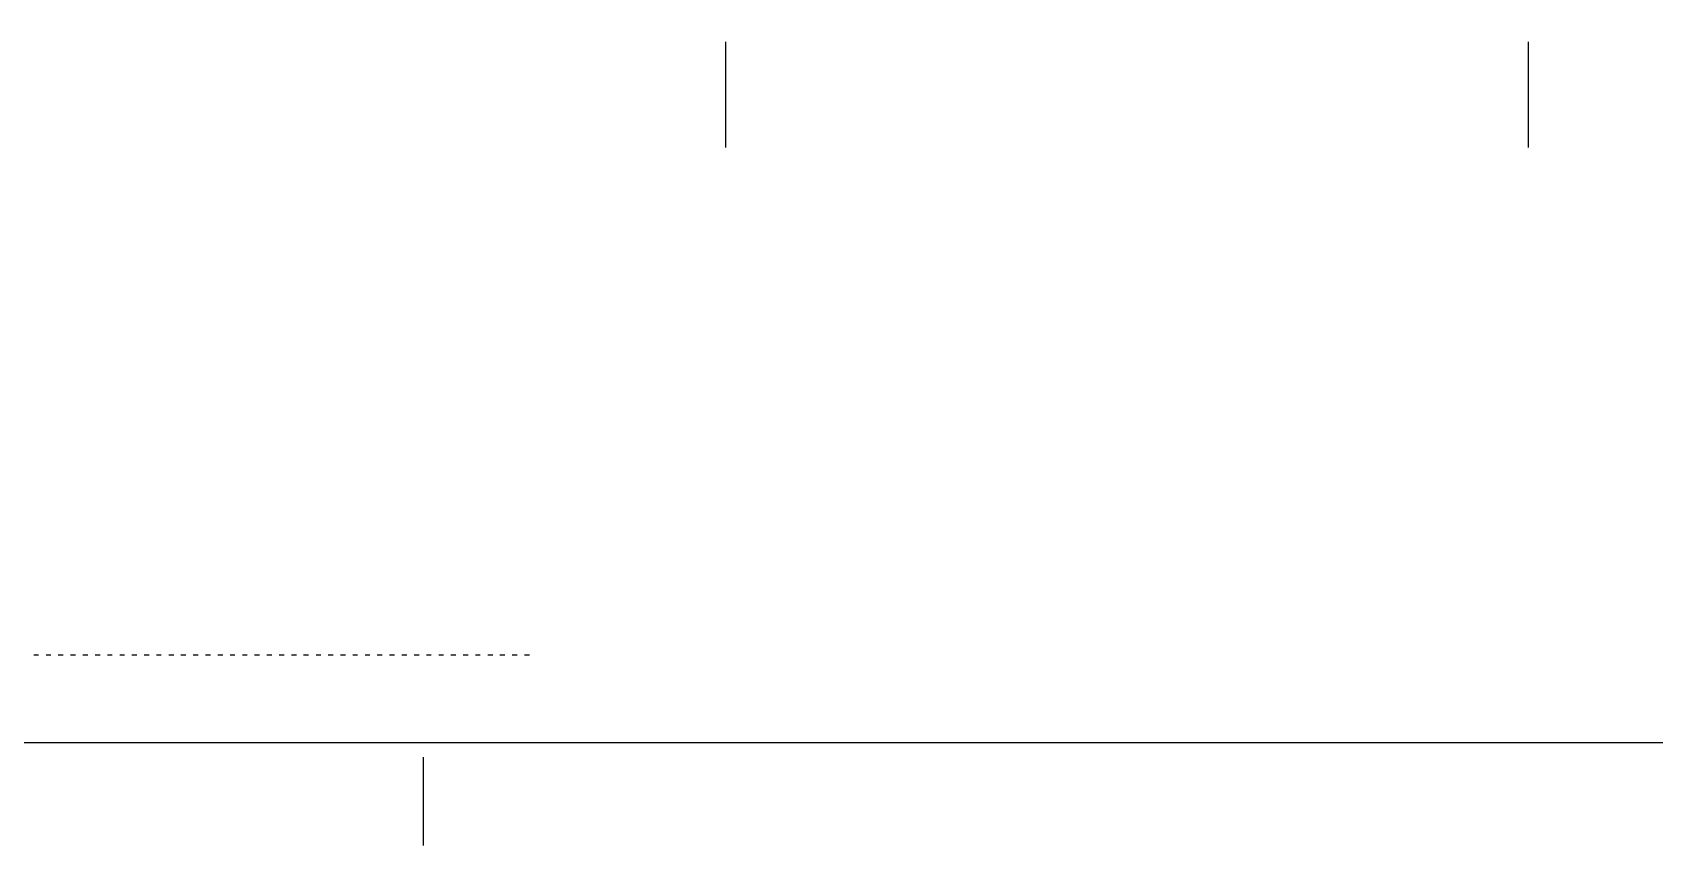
# Model space of a CAD drawing. Extents: x 0 to 3024, y 0 to 2160.
# Drawn here: x 375.6 to 871.4, y 22.6 to 271.2 of the extents above; entities that cross this region are included whole.
import ezdxf

# ---------------------------------------------------------------- set-up
doc = ezdxf.new("R2010")
doc.units = 0
doc.layers.add('CTR-1st_Phase-Structure_S213-THIRD_FLOOR_FRAMING_PLAN', color=7, linetype='CONTINUOUS')

msp = doc.modelspace()

# ---------------------------------------------------------------- linework, layer by layer
at = {"layer": 'CTR-1st_Phase-Structure_S213-THIRD_FLOOR_FRAMING_PLAN', "color": 7}
for points in [[(53.999999, 2106.060001), (53.999999, 54.060053), (2969.999926, 54.060053)], [(494.999988, 49.560053), (494.999988, 22.560053)]]:
    msp.add_lwpolyline(points, dxfattribs=at)
at = {"layer": 'CTR-1st_Phase-Structure_S213-THIRD_FLOOR_FRAMING_PLAN', "color": 1}
for points in [[(587.579985, 235.980048), (587.579985, 268.260047)], [(832.859979, 235.980048), (832.859979, 268.260047)]]:
    msp.add_lwpolyline(points, dxfattribs=at)
at = {"layer": 'CTR-1st_Phase-Structure_S213-THIRD_FLOOR_FRAMING_PLAN', "color": 4}
for points in [[(376.019991, 80.880052), (377.519991, 80.880052)], [(379.799991, 80.880052), (381.29999, 80.880052)], [(383.51999, 80.880052), (385.01999, 80.880052)], [(387.29999, 80.880052), (388.79999, 80.880052)], [(391.01999, 80.880052), (392.51999, 80.880052)], [(394.79999, 80.880052), (396.29999, 80.880052)], [(398.51999, 80.880052), (400.01999, 80.880052)], [(402.29999, 80.880052), (403.79999, 80.880052)], [(406.01999, 80.880052), (407.51999, 80.880052)], [(409.79999, 80.880052), (411.29999, 80.880052)], [(413.51999, 80.880052), (415.01999, 80.880052)], [(417.29999, 80.880052), (418.79999, 80.880052)], [(421.019989, 80.880052), (422.519989, 80.880052)], [(424.799989, 80.880052), (426.299989, 80.880052)], [(428.519989, 80.880052), (430.019989, 80.880052)], [(432.299989, 80.880052), (433.799989, 80.880052)], [(436.019989, 80.880052), (437.519989, 80.880052)], [(439.799989, 80.880052), (441.299989, 80.880052)], [(443.519989, 80.880052), (445.019989, 80.880052)], [(447.299989, 80.880052), (448.799989, 80.880052)], [(451.019989, 80.880052), (452.519989, 80.880052)], [(454.799989, 80.880052), (456.299989, 80.880052)], [(458.519989, 80.880052), (460.019988, 80.880052)], [(462.299988, 80.880052), (463.799988, 80.880052)], [(466.019988, 80.880052), (467.519988, 80.880052)], [(469.799988, 80.880052), (471.299988, 80.880052)], [(473.519988, 80.880052), (475.019988, 80.880052)], [(477.299988, 80.880052), (478.799988, 80.880052)], [(481.019988, 80.880052), (482.519988, 80.880052)], [(484.799988, 80.880052), (486.299988, 80.880052)], [(488.519988, 80.880052), (490.019988, 80.880052)], [(492.299988, 80.880052), (493.799988, 80.880052)], [(496.019988, 80.880052), (497.519988, 80.880052)], [(499.799988, 80.880052), (501.299987, 80.880052)], [(503.519987, 80.880052), (505.019987, 80.880052)], [(507.299987, 80.880052), (508.799987, 80.880052)], [(511.019987, 80.880052), (512.519987, 80.880052)], [(514.799987, 80.880052), (516.299987, 80.880052)], [(518.519987, 80.880052), (520.019987, 80.880052)], [(522.299987, 80.880052), (523.799987, 80.880052)], [(526.019987, 80.880052), (527.519987, 80.880052)]]:
    msp.add_lwpolyline(points, dxfattribs=at)

doc.saveas('drawing.dxf')
